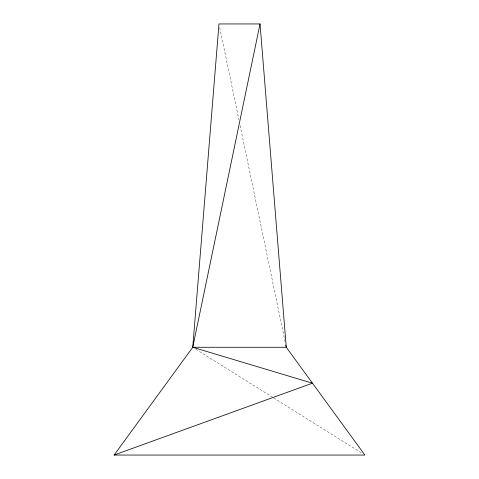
<?xml version="1.0" encoding="UTF-8"?>
<svg xmlns="http://www.w3.org/2000/svg" width="479" height="479" viewBox="0 0 479 479"><rect width="100%" height="100%" fill="white"/><g stroke="black" fill="none" stroke-linecap="round" stroke-linejoin="round"><path stroke-width="0.36" stroke-dasharray="2.4 1.8" d="M195.911 349.257L273.126 397.594M273.754 397.995L362.364 453.463M219.735 27.608L238.913 119.78M240.129 125.63L285.035 341.425"/><path stroke-width="0.72" d="M114.104 455.05L312.44 383.2L192.744 347.275L218.969 23.95L260.031 23.95L286.256 347.275L364.896 455.05L114.104 455.05L192.744 347.275L260.031 23.95M192.744 347.275L286.256 347.275L285.801 345.078"/></g></svg>
